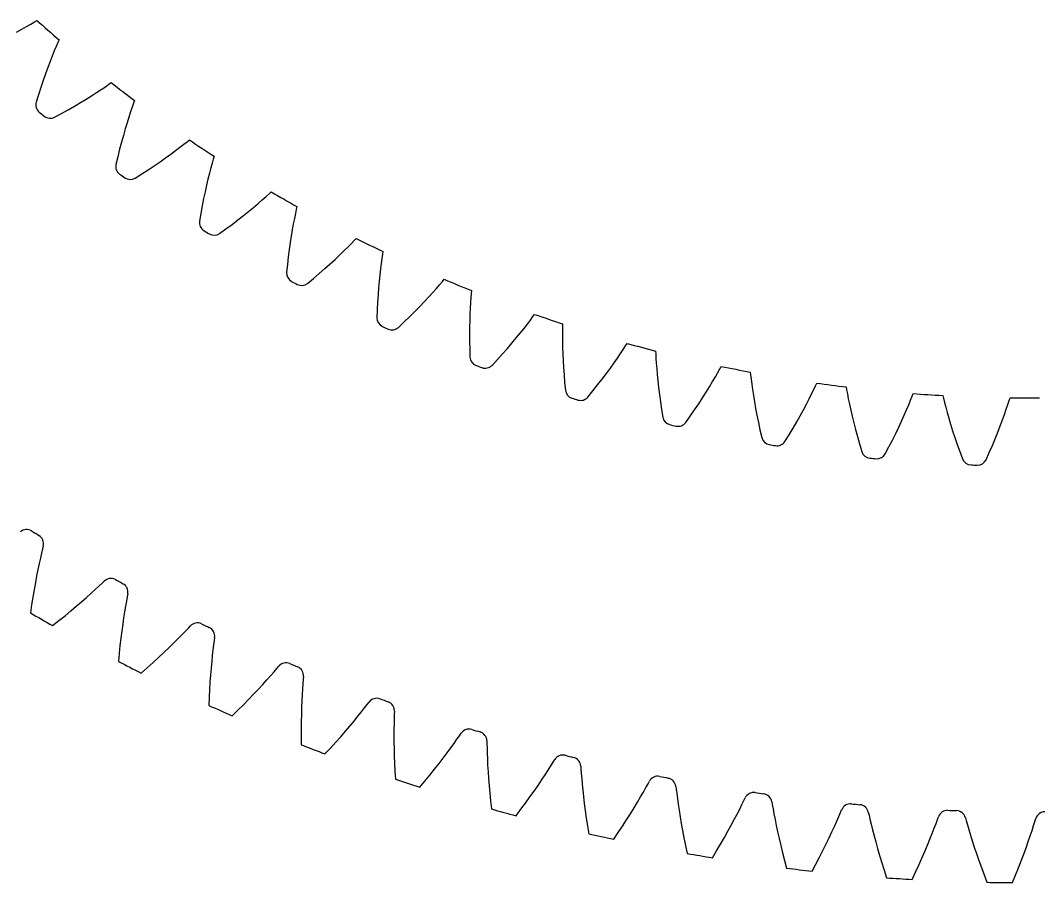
# Model space of a CAD drawing. Header units: millimetres. Extents: x -62 to 62, y -62 to 62.
# Drawn here: x -31.92 to 0.47, y -62.5 to -35.09 of the extents above; entities that cross this region are included whole.
import ezdxf

# ---------------------------------------------------------------- set-up
doc = ezdxf.new("R2010")
doc.units = ezdxf.units.MM

msp = doc.modelspace()

# ---------------------------------------------------------------- linework, layer by layer
at = {"layer": 'thin_ring_external'}
for p, q in [((-31.196285, -51.795581), (-31.217501, -51.887992)), ((-31.249624, -52.022434), (-31.285977, -52.180218)), ((-31.217501, -51.887992), (-31.249624, -52.022434)), ((-31.324753, -52.355703), (-31.364882, -52.545926)), ((-31.285977, -52.180218), (-31.324753, -52.355703)), ((-31.405616, -52.749025), (-31.446385, -52.963708)), ((-31.364882, -52.545926), (-31.405616, -52.749025)), ((-31.446385, -52.963708), (-31.486726, -53.18902)), ((-29.546406, -53.184559), (-29.427938, -53.074185)), ((-29.427938, -53.074185), (-29.327569, -52.979145)), ((-29.327569, -52.979145), (-29.258146, -52.914565)), ((-31.526257, -53.424224), (-31.564647, -53.668731)), ((-31.486726, -53.18902), (-31.526257, -53.424224)), ((-29.979188, -53.572574), (-29.823666, -53.435748)), ((-29.823666, -53.435748), (-29.678992, -53.305883)), ((-29.678992, -53.305883), (-29.546406, -53.184559)), ((-28.527348, -53.414291), (-28.552564, -53.550198)), ((-28.510878, -53.320917), (-28.527348, -53.414291)), ((-31.564647, -53.668731), (-31.601606, -53.922059)), ((-30.319679, -53.862815), (-30.144724, -53.715222)), ((-30.144724, -53.715222), (-29.979188, -53.572574)), ((-28.580813, -53.709632), (-28.610578, -53.886868)), ((-28.552564, -53.550198), (-28.580813, -53.709632)), ((-30.696161, -54.170152), (-30.503606, -54.014651)), ((-30.503606, -54.014651), (-30.319679, -53.862815)), ((-28.640942, -54.078892), (-28.671253, -54.283806)), ((-28.610578, -53.886868), (-28.640942, -54.078892)), ((-30.89707, -54.328823), (-30.696161, -54.170152)), ((-28.671253, -54.283806), (-28.701006, -54.500291)), ((-26.679551, -54.507561), (-26.584166, -54.40752)), ((-26.584166, -54.40752), (-26.518132, -54.339479)), ((-28.729791, -54.727368), (-28.75726, -54.964284)), ((-28.701006, -54.500291), (-28.729791, -54.727368)), ((-26.918448, -54.751775), (-26.792229, -54.62384)), ((-26.792229, -54.62384), (-26.679551, -54.507561)), ((-25.751089, -54.707145), (-25.76277, -54.801239)), ((-28.75726, -54.964284), (-28.783115, -55.210433)), ((-27.362671, -55.184361), (-27.204634, -55.033447)), ((-27.204634, -55.033447), (-27.056302, -54.888858)), ((-27.056302, -54.888858), (-26.918448, -54.751775)), ((-25.781014, -54.938256), (-25.801085, -55.098924)), ((-25.76277, -54.801239), (-25.781014, -54.938256)), ((-28.783115, -55.210433), (-28.807091, -55.465318)), ((-27.705796, -55.501725), (-27.529861, -55.340695)), ((-27.529861, -55.340695), (-27.362671, -55.184361)), ((-25.821762, -55.277449), (-25.842281, -55.470773)), ((-25.801085, -55.098924), (-25.821762, -55.277449)), ((-28.082705, -55.835577), (-27.89016, -55.666854)), ((-27.89016, -55.666854), (-27.705796, -55.501725)), ((-25.86209, -55.676967), (-25.88075, -55.894689)), ((-25.842281, -55.470773), (-25.86209, -55.676967)), ((-23.861561, -55.798733), (-23.771408, -55.693952)), ((-23.771408, -55.693952), (-23.708934, -55.622628)), ((-25.88075, -55.894689), (-25.897903, -56.12294)), ((-24.087676, -56.054827), (-23.968154, -55.920614)), ((-23.968154, -55.920614), (-23.861561, -55.798733)), ((-22.924119, -55.950649), (-22.93098, -56.045216)), ((-25.897903, -56.12294), (-25.913239, -56.360949)), ((-24.509232, -56.50953), (-24.359107, -56.350744)), ((-24.359107, -56.350744), (-24.218351, -56.198769)), ((-24.218351, -56.198769), (-24.087676, -56.054827)), ((-22.954045, -56.34447), (-22.965579, -56.523817)), ((-22.942204, -56.182986), (-22.954045, -56.34447)), ((-22.93098, -56.045216), (-22.942204, -56.182986)), ((-25.926492, -56.608097), (-25.937422, -56.863874)), ((-25.913239, -56.360949), (-25.926492, -56.608097)), ((-24.835704, -56.844), (-24.668221, -56.674197)), ((-24.668221, -56.674197), (-24.509232, -56.50953)), ((-22.965579, -56.523817), (-22.976201, -56.717937)), ((-25.011396, -57.018328), (-24.835704, -56.844)), ((-22.985455, -56.924874), (-22.992974, -57.143264)), ((-22.976201, -56.717937), (-22.985455, -56.924874)), ((-21.08155, -57.071497), (-20.981318, -56.944332)), ((-20.981318, -56.944332), (-20.896633, -56.835084)), ((-20.896633, -56.835084), (-20.837883, -56.760664)), ((-25.195075, -57.196663), (-25.011396, -57.018328)), ((-22.992974, -57.143264), (-22.99845, -57.372093)), ((-21.317217, -57.362064), (-21.194062, -57.211637)), ((-21.194062, -57.211637), (-21.08155, -57.071497)), ((-20.043541, -57.281141), (-20.047121, -57.443019)), ((-20.039366, -57.142978), (-20.043541, -57.281141)), ((-20.037342, -57.048183), (-20.039366, -57.142978)), ((-23.001613, -57.610575), (-23.002229, -57.858077)), ((-22.99845, -57.372093), (-23.001613, -57.610575)), ((-21.59185, -57.687273), (-21.450029, -57.521028)), ((-21.450029, -57.521028), (-21.317217, -57.362064)), ((-20.049482, -57.622721), (-20.050178, -57.81713)), ((-20.047121, -57.443019), (-20.049482, -57.622721)), ((-23.002229, -57.858077), (-23.000085, -58.114078)), ((-21.900819, -58.037976), (-21.742225, -57.859843)), ((-21.742225, -57.859843), (-21.59185, -57.687273)), ((-20.050178, -57.81713), (-20.048854, -58.024269)), ((-18.139945, -58.073487), (-18.046338, -57.94137)), ((-18.046338, -57.94137), (-17.967342, -57.827941)), ((-17.967342, -57.827941), (-17.912468, -57.750618)), ((-22.241714, -58.408528), (-22.06738, -58.221047)), ((-22.06738, -58.221047), (-21.900819, -58.037976)), ((-20.048854, -58.024269), (-20.045212, -58.242758)), ((-20.045212, -58.242758), (-20.038996, -58.471569)), ((-18.360468, -58.375709), (-18.245156, -58.219189)), ((-18.245156, -58.219189), (-18.139945, -58.073487)), ((-17.098291, -57.996886), (-17.095472, -58.09166)), ((-17.095472, -58.09166), (-17.092586, -58.229856)), ((-17.092586, -58.229856), (-17.087896, -58.391706)), ((-20.038996, -58.471569), (-20.029979, -58.709901)), ((-18.618139, -58.714516), (-18.484991, -58.541246)), ((-18.484991, -58.541246), (-18.360468, -58.375709)), ((-17.087896, -58.391706), (-17.081078, -58.571294)), ((-17.081078, -58.571294), (-17.071847, -58.765485)), ((-14.991175, -58.66993), (-14.940321, -58.589906)), ((-20.029979, -58.709901), (-20.017956, -58.957112)), ((-18.908797, -59.080538), (-18.759506, -58.894539)), ((-18.759506, -58.894539), (-18.618139, -58.714516)), ((-17.071847, -58.765485), (-17.059948, -58.972286)), ((-15.248649, -59.074854), (-15.151016, -58.923969)), ((-15.151016, -58.923969), (-15.064277, -58.787246)), ((-15.064277, -58.787246), (-14.991175, -58.66993)), ((-14.114632, -58.794281), (-14.106977, -58.888787)), ((-14.106977, -58.888787), (-14.097039, -59.026657)), ((-20.017956, -58.957112), (-20.002743, -59.21267)), ((-19.230327, -59.468013), (-19.065793, -59.271875)), ((-19.065793, -59.271875), (-18.908797, -59.080538)), ((-17.059948, -58.972286), (-17.045155, -59.190304)), ((-17.045155, -59.190304), (-17.027264, -59.418499)), ((-15.471727, -59.408737), (-15.35582, -59.237057)), ((-15.35582, -59.237057), (-15.248649, -59.074854)), ((-14.097039, -59.026657), (-14.084091, -59.188055)), ((-14.084091, -59.188055), (-14.068112, -59.367061)), ((-17.027264, -59.418499), (-17.006088, -59.65606)), ((-15.727845, -59.775586), (-15.595854, -59.588579)), ((-15.595854, -59.588579), (-15.471727, -59.408737)), ((-14.068112, -59.367061), (-14.048977, -59.560527)), ((-14.048977, -59.560527), (-14.026534, -59.766452)), ((-12.12256, -59.620726), (-12.042915, -59.479752)), ((-12.042915, -59.479752), (-11.975899, -59.358857)), ((-11.975899, -59.358857), (-11.929197, -59.276341)), ((-11.094149, -59.438289), (-11.081679, -59.532281)), ((-11.081679, -59.532281), (-11.064714, -59.669463)), ((-17.006088, -59.65606), (-16.981459, -59.902335)), ((-16.981459, -59.902335), (-16.953217, -60.156782)), ((-15.867444, -59.968965), (-15.727845, -59.775586)), ((-14.026534, -59.766452), (-14.000628, -59.98343)), ((-12.31111, -59.943863), (-12.212361, -59.7764)), ((-12.212361, -59.7764), (-12.12256, -59.620726)), ((-11.064714, -59.669463), (-11.043542, -59.82999)), ((-11.043542, -59.82999), (-11.018444, -60.007946)), ((-8.990134, -60.017082), (-8.929378, -59.892923)), ((-8.929378, -59.892923), (-8.886951, -59.80813)), ((-16.16877, -60.372352), (-16.014466, -60.168069)), ((-16.014466, -60.168069), (-15.867444, -59.968965)), ((-14.000628, -59.98343), (-13.971109, -60.210413)), ((-13.971109, -60.210413), (-13.937831, -60.446583)), ((-12.532882, -60.307183), (-12.4181, -60.121237)), ((-12.4181, -60.121237), (-12.31111, -59.943863)), ((-11.018444, -60.007946), (-10.989455, -60.200183)), ((-10.989455, -60.200183), (-10.956527, -60.404693)), ((-9.144213, -60.321995), (-9.062477, -60.16194)), ((-9.062477, -60.16194), (-8.990134, -60.017082)), ((-8.044723, -59.927229), (-8.02747, -60.020462)), ((-8.02747, -60.020462), (-8.003522, -60.156598)), ((-8.003522, -60.156598), (-7.974181, -60.315835)), ((-5.859562, -60.270736), (-5.82152, -60.183887)), ((-13.937831, -60.446583), (-13.900659, -60.691279)), ((-12.784695, -60.70094), (-12.655152, -60.500685)), ((-12.655152, -60.500685), (-12.532882, -60.307183)), ((-10.956527, -60.404693), (-10.919576, -60.620065)), ((-9.332075, -60.676888), (-9.234281, -60.494282)), ((-9.234281, -60.494282), (-9.144213, -60.321995)), ((-7.974181, -60.315835), (-7.940029, -60.492278)), ((-7.940029, -60.492278), (-7.901263, -60.682783)), ((-6.052208, -60.710217), (-5.978751, -60.546197)), ((-5.978751, -60.546197), (-5.913899, -60.397835)), ((-5.913899, -60.397835), (-5.859562, -60.270736)), ((-4.974309, -60.259826), (-4.952318, -60.352056)), ((-4.952318, -60.352056), (-4.921451, -60.486792)), ((-4.921451, -60.486792), (-4.884017, -60.644322)), ((-2.822235, -60.621017), (-2.774459, -60.491309)), ((-2.774459, -60.491309), (-2.740901, -60.402631)), ((-1.890918, -60.435211), (-1.864246, -60.526198)), ((-1.864246, -60.526198), (-1.826539, -60.659183)), ((0.276791, -60.686045), (0.317882, -60.554067)), ((0.317882, -60.554067), (0.346869, -60.463791)), ((-13.900659, -60.691279), (-13.859461, -60.943952)), ((-12.921359, -60.907291), (-12.784695, -60.70094)), ((-10.919576, -60.620065), (-10.878505, -60.845245)), ((-10.878505, -60.845245), (-10.833212, -61.079408)), ((-9.549443, -61.067945), (-9.437213, -60.868452)), ((-9.437213, -60.868452), (-9.332075, -60.676888)), ((-7.901263, -60.682783), (-7.857935, -60.885345)), ((-7.857935, -60.885345), (-7.810035, -61.09855)), ((-6.221704, -61.07424), (-6.133362, -60.886879)), ((-6.133362, -60.886879), (-6.052208, -60.710217)), ((-4.884017, -60.644322), (-4.8409, -60.818792)), ((-4.8409, -60.818792), (-4.792457, -61.007069)), ((-2.944413, -60.940054), (-2.879427, -60.772497)), ((-2.879427, -60.772497), (-2.822235, -60.621017)), ((-1.826539, -60.659183), (-1.781111, -60.814596)), ((-1.781111, -60.814596), (-1.729142, -60.986636)), ((0.171063, -61.010904), (0.227409, -60.840248)), ((0.227409, -60.840248), (0.276791, -60.686045)), ((-13.06503, -61.119187), (-12.921359, -60.907291)), ((-10.833212, -61.079408), (-10.783593, -61.321886)), ((-9.668592, -61.274553), (-9.549443, -61.067945)), ((-7.810035, -61.09855), (-7.75752, -61.321339)), ((-6.316924, -61.270922), (-6.221704, -61.07424)), ((-4.792457, -61.007069), (-4.738843, -61.207154)), ((-4.738843, -61.207154), (-4.680119, -61.417635)), ((-3.095101, -61.312256), (-3.016441, -61.120629)), ((-3.016441, -61.120629), (-2.944413, -60.940054)), ((-1.729142, -60.986636), (-1.671148, -61.172195)), ((-1.671148, -61.172195), (-1.607388, -61.369281)), ((0.039576, -61.390315), (0.108349, -61.194922)), ((0.108349, -61.194922), (0.171063, -61.010904)), ((-10.783593, -61.321886), (-10.729548, -61.572127)), ((-9.927206, -61.706568), (-9.794541, -61.487613)), ((-9.794541, -61.487613), (-9.668592, -61.274553)), ((-7.75752, -61.321339), (-7.700329, -61.552884)), ((-6.527265, -61.688308), (-6.418821, -61.475885)), ((-6.418821, -61.475885), (-6.316924, -61.270922)), ((-4.680119, -61.417635), (-4.616297, -61.637452)), ((-3.271453, -61.723442), (-3.180154, -61.513544)), ((-3.180154, -61.513544), (-3.095101, -61.312256)), ((-1.607388, -61.369281), (-1.537993, -61.576489)), ((-0.035087, -61.595683), (0.039576, -61.390315)), ((-7.700329, -61.552884), (-7.638395, -61.792512)), ((-7.638395, -61.792512), (-7.571642, -62.039667)), ((-6.642171, -61.907521), (-6.527265, -61.688308)), ((-4.616297, -61.637452), (-4.547358, -61.865775)), ((-4.547358, -61.865775), (-4.473269, -62.101928)), ((-3.368909, -61.941125), (-3.271453, -61.723442)), ((-1.537993, -61.576489), (-1.46303, -61.792761)), ((-1.46303, -61.792761), (-1.382523, -62.017265)), ((-0.201764, -62.032345), (-0.115549, -61.80997)), ((-0.115549, -61.80997), (-0.035087, -61.595683)), ((-6.763482, -62.132965), (-6.642171, -61.907521)), ((-4.473269, -62.101928), (-4.393983, -62.345352)), ((-3.582114, -62.397263), (-3.472471, -62.16592)), ((-3.472471, -62.16592), (-3.368909, -61.941125)), ((-1.382523, -62.017265), (-1.296472, -62.249328)), ((-0.293713, -62.262134), (-0.201764, -62.032345)), ((-1.296472, -62.249328), (-1.204861, -62.488385)), ((-0.3914, -62.498774), (-0.293713, -62.262134))]:
    msp.add_line(p, q, dxfattribs=at)
for centre, radius, start, end in [((-31.721995, -51.575358), 0.3, 58.405945, 131.767905), ((0, 0), 60.25, 238.405945, 238.667226), ((-31.486472, -51.71948), 0.3, 345.305266, 58.667226), ((-29.047147, -53.127824), 0.3, 61.332774, 134.694734), ((0, 0), 60.25, 241.332774, 241.594055), ((-28.804572, -53.259733), 0.3, 348.232095, 61.594055), ((0, 0), 62.5, 239.627104, 240.372896), ((-26.296519, -54.541687), 0.3, 64.259603, 137.621564), ((0, 0), 60.25, 244.259603, 244.520884), ((-26.047525, -54.661037), 0.3, 351.158924, 64.520884), ((0, 0), 62.5, 242.553933, 243.299726), ((-23.477286, -55.813256), 0.3, 67.186433, 140.548393), ((0, 0), 60.25, 247.186433, 247.447714), ((-23.222522, -55.919737), 0.3, 354.085753, 67.447714), ((-20.596803, -56.939215), 0.3, 70.113262, 143.475222), ((0, 0), 60.25, 250.113262, 250.374543), ((0, 0), 62.5, 245.480762, 246.226555), ((-20.336935, -57.032548), 0.3, 357.012583, 70.374543), ((-17.662585, -57.916626), 0.3, 73.040091, 146.402051), ((0, 0), 60.25, 253.040091, 253.301372), ((-17.398291, -57.996569), 0.3, 359.939412, 73.301372), ((0, 0), 62.5, 248.407592, 249.153384), ((-14.682288, -58.742939), 0.3, 75.966921, 149.328881), ((0, 0), 60.25, 255.966921, 256.228201), ((-14.414256, -58.809283), 0.3, 2.866241, 76.228201), ((0, 0), 62.5, 251.334421, 252.080213), ((-11.663687, -59.415999), 0.3, 78.89375, 152.25571), ((0, 0), 60.25, 258.89375, 259.155031), ((-11.392617, -59.46857), 0.3, 5.793071, 79.155031), ((-8.614656, -59.934049), 0.3, 81.820579, 155.182539), ((0, 0), 60.25, 261.820579, 262.08186), ((-8.341255, -59.97271), 0.3, 8.7199, 82.08186), ((0, 0), 62.5, 254.26125, 255.007043), ((-5.54315, -60.295738), 0.3, 84.747408, 158.109368), ((0, 0), 60.25, 264.747408, 265.008689), ((-5.268132, -60.320389), 0.3, 11.646729, 85.008689), ((-2.457183, -60.500122), 0.3, 87.674238, 161.036198), ((0, 0), 60.25, 267.674238, 267.935518), ((-2.181266, -60.510698), 0.3, 14.573558, 87.935518), ((0.635194, -60.546668), 0.3, 90.601067, 163.963027), ((0, 0), 62.5, 257.188079, 257.933872), ((0, 0), 62.5, 260.114909, 260.860701), ((0, 0), 62.5, 263.041738, 263.78753), ((0, 0), 62.5, 265.968567, 266.71436), ((0, 0), 62.5, 268.895396, 269.641189)]:
    msp.add_arc(centre, radius, start, end, dxfattribs=at)
at = {"layer": 'thin_ring_internal'}
for p, q in [((-31.879874, -35.372654), (-31.727612, -35.286134)), ((-31.727612, -35.286134), (-31.591409, -35.206695)), ((-31.591409, -35.206695), (-31.475903, -35.137733)), ((-31.475903, -35.137733), (-31.39748, -35.090038)), ((-32.04581, -35.464339), (-31.879874, -35.372654)), ((-30.781991, -35.916536), (-30.842972, -36.061942)), ((-30.728695, -35.793016), (-30.781991, -35.916536)), ((-30.691644, -35.709039), (-30.728695, -35.793016)), ((-30.908877, -36.224195), (-30.978119, -36.400679)), ((-30.842972, -36.061942), (-30.908877, -36.224195)), ((-31.049619, -36.589766), (-31.122569, -36.790339)), ((-30.978119, -36.400679), (-31.049619, -36.589766)), ((-31.122569, -36.790339), (-31.19633, -37.00158)), ((-31.270379, -37.222861), (-31.344271, -37.453686)), ((-31.19633, -37.00158), (-31.270379, -37.222861)), ((-29.351857, -37.285669), (-29.221141, -37.197492)), ((-29.221141, -37.197492), (-29.110393, -37.121123)), ((-29.110393, -37.121123), (-29.035257, -37.068401)), ((-31.344271, -37.453686), (-31.418439, -37.692964)), ((-29.829224, -37.591318), (-29.657719, -37.484304)), ((-29.657719, -37.484304), (-29.498135, -37.381962)), ((-29.498135, -37.381962), (-29.351857, -37.285669)), ((-30.407086, -37.931348), (-30.204503, -37.815552)), ((-30.204503, -37.815552), (-30.011711, -37.701996)), ((-30.011711, -37.701996), (-29.829224, -37.591318)), ((-28.36703, -37.852874), (-28.418371, -38.001958)), ((-28.321927, -37.726134), (-28.36703, -37.852874)), ((-28.290448, -37.639913), (-28.321927, -37.726134)), ((-30.839271, -38.168275), (-30.61906, -38.048851)), ((-30.61906, -38.048851), (-30.407086, -37.931348)), ((-28.473523, -38.168174), (-28.531075, -38.348808)), ((-28.418371, -38.001958), (-28.473523, -38.168174)), ((-28.590054, -38.542167), (-28.649729, -38.747082)), ((-28.531075, -38.348808), (-28.590054, -38.542167)), ((-28.649729, -38.747082), (-28.709518, -38.962694)), ((-28.768936, -39.188345), (-28.827572, -39.423508)), ((-28.709518, -38.962694), (-28.768936, -39.188345)), ((-26.99008, -39.231194), (-26.850413, -39.125541)), ((-26.850413, -39.125541), (-26.725744, -39.029003)), ((-26.725744, -39.029003), (-26.620227, -38.945554)), ((-26.620227, -38.945554), (-26.548701, -38.888031)), ((-28.827572, -39.423508), (-28.885932, -39.667125)), ((-27.481625, -39.584133), (-27.306767, -39.461757)), ((-27.306767, -39.461757), (-27.142629, -39.343755)), ((-27.142629, -39.343755), (-26.99008, -39.231194)), ((-25.79388, -39.497702), (-25.830598, -39.627121)), ((-25.768108, -39.409607), (-25.79388, -39.497702)), ((-28.064988, -39.969968), (-27.861153, -39.838852)), ((-27.861153, -39.838852), (-27.666577, -39.710055)), ((-27.666577, -39.710055), (-27.481625, -39.584133)), ((-25.872078, -39.779243), (-25.916241, -39.94871)), ((-25.830598, -39.627121), (-25.872078, -39.779243)), ((-28.276917, -40.103539), (-28.064988, -39.969968)), ((-25.961855, -40.132722), (-26.008062, -40.329524)), ((-25.916241, -39.94871), (-25.961855, -40.132722)), ((-26.008062, -40.329524), (-26.054208, -40.537903)), ((-26.099766, -40.756964), (-26.144299, -40.986018)), ((-26.054208, -40.537903), (-26.099766, -40.756964)), ((-24.366449, -40.912433), (-24.233991, -40.797871)), ((-24.233991, -40.797871), (-24.115903, -40.693387)), ((-24.115903, -40.693387), (-24.01607, -40.603215)), ((-24.01607, -40.603215), (-23.948459, -40.541137)), ((-26.144299, -40.986018), (-26.187429, -41.224512)), ((-24.667379, -41.163215), (-24.51131, -41.034729)), ((-24.51131, -41.034729), (-24.366449, -40.912433)), ((-23.15538, -41.100135), (-23.183555, -41.231678)), ((-23.135425, -41.010543), (-23.15538, -41.100135)), ((-26.187429, -41.224512), (-26.229731, -41.471425)), ((-25.195915, -41.575761), (-25.010179, -41.434513)), ((-25.010179, -41.434513), (-24.833859, -41.296765)), ((-24.833859, -41.296765), (-24.667379, -41.163215)), ((-23.214997, -41.386188), (-23.247982, -41.55818)), ((-23.183555, -41.231678), (-23.214997, -41.386188)), ((-25.593477, -41.867073), (-25.390738, -41.719927)), ((-25.390738, -41.719927), (-25.195915, -41.575761)), ((-23.281463, -41.744782), (-23.3147, -41.944184)), ((-23.247982, -41.55818), (-23.281463, -41.744782)), ((-23.3147, -41.944184), (-23.347118, -42.155135)), ((-21.402795, -42.183514), (-21.309073, -42.087007)), ((-21.309073, -42.087007), (-21.245667, -42.02064)), ((-23.378251, -42.376707), (-23.407708, -42.608183)), ((-23.347118, -42.155135), (-23.378251, -42.376707)), ((-21.775029, -42.549987), (-21.638478, -42.418478)), ((-21.638478, -42.418478), (-21.513796, -42.295499)), ((-21.513796, -42.295499), (-21.402795, -42.183514)), ((-23.407708, -42.608183), (-23.435148, -42.848987)), ((-22.07975, -42.832557), (-21.922361, -42.688405)), ((-21.922361, -42.688405), (-21.775029, -42.549987)), ((-20.437236, -42.659675), (-20.458506, -42.81591)), ((-20.417726, -42.52657), (-20.437236, -42.659675)), ((-20.403673, -42.435865), (-20.417726, -42.52657)), ((-23.435148, -42.848987), (-23.46121, -43.098138)), ((-22.422783, -43.134636), (-22.246683, -42.981543)), ((-22.246683, -42.981543), (-22.07975, -42.832557)), ((-20.480171, -42.989692), (-20.501377, -43.178083)), ((-20.458506, -42.81591), (-20.480171, -42.989692)), ((-22.800442, -43.451326), (-22.60776, -43.291235)), ((-22.60776, -43.291235), (-22.422783, -43.134636)), ((-20.5215, -43.379233), (-20.540052, -43.591852)), ((-20.501377, -43.178083), (-20.5215, -43.379233)), ((-18.598036, -43.493006), (-18.510827, -43.390575)), ((-18.510827, -43.390575), (-18.451897, -43.320203)), ((-20.540052, -43.591852), (-20.556628, -43.814986)), ((-18.817847, -43.742881), (-18.701475, -43.61201)), ((-18.701475, -43.61201), (-18.598036, -43.493006)), ((-17.584548, -43.679471), (-17.592639, -43.770901)), ((-20.570882, -44.047892), (-20.582513, -44.289976)), ((-20.556628, -43.814986), (-20.570882, -44.047892)), ((-19.231092, -44.184934), (-19.083469, -44.030797)), ((-19.083469, -44.030797), (-18.945505, -43.88304)), ((-18.945505, -43.88304), (-18.817847, -43.742881)), ((-17.603402, -43.904997), (-17.614408, -44.062288)), ((-17.592639, -43.770901), (-17.603402, -43.904997)), ((-20.582513, -44.289976), (-20.592225, -44.540298)), ((-19.553634, -44.508801), (-19.387924, -44.344519)), ((-19.387924, -44.344519), (-19.231092, -44.184934)), ((-17.624661, -44.237115), (-17.6335, -44.42649)), ((-17.614408, -44.062288), (-17.624661, -44.237115)), ((-19.909771, -44.849514), (-19.727973, -44.677164)), ((-19.727973, -44.677164), (-19.553634, -44.508801)), ((-17.640425, -44.628525), (-17.645031, -44.841902)), ((-17.6335, -44.42649), (-17.640425, -44.628525)), ((-15.809072, -44.741769), (-15.713637, -44.616254)), ((-15.713637, -44.616254), (-15.633314, -44.508338)), ((-15.633314, -44.508338), (-15.579113, -44.434263)), ((-17.645031, -44.841902), (-17.646977, -45.065642)), ((-16.034853, -45.028178), (-15.916635, -44.87997)), ((-15.916635, -44.87997), (-15.809072, -44.741769)), ((-14.694188, -44.96231), (-14.694883, -45.119985)), ((-14.692218, -44.827798), (-14.694188, -44.96231)), ((-14.690124, -44.736034), (-14.692218, -44.827798)), ((-17.646977, -45.065642), (-17.645968, -45.298983)), ((-17.645968, -45.298983), (-17.641742, -45.541309)), ((-16.300084, -45.348105), (-16.162858, -45.184642)), ((-16.162858, -45.184642), (-16.034853, -45.028178)), ((-14.694883, -45.119985), (-14.693679, -45.295108)), ((-14.693679, -45.295108), (-14.690114, -45.484655)), ((-17.641742, -45.541309), (-17.635061, -45.79173)), ((-16.600754, -45.692373), (-16.446143, -45.517604)), ((-16.446143, -45.517604), (-16.300084, -45.348105)), ((-14.690114, -45.484655), (-14.68381, -45.686711)), ((-12.848972, -45.679936), (-12.76195, -45.548448)), ((-12.76195, -45.548448), (-12.688857, -45.43551)), ((-12.688857, -45.43551), (-12.639617, -45.358049)), ((-11.732795, -45.601031), (-11.728882, -45.692735)), ((-16.933845, -46.055649), (-16.763708, -45.871777)), ((-16.763708, -45.871777), (-16.600754, -45.692373)), ((-14.68381, -45.686711), (-14.674451, -45.899933)), ((-14.674451, -45.899933), (-14.66176, -46.123321)), ((-13.173035, -46.145), (-13.055537, -45.980499)), ((-13.055537, -45.980499), (-12.947266, -45.824877)), ((-12.947266, -45.824877), (-12.848972, -45.679936)), ((-11.728882, -45.692735), (-11.722051, -45.827088)), ((-11.722051, -45.827088), (-11.712432, -45.984471)), ((-11.712432, -45.984471), (-11.699777, -46.15914)), ((-14.66176, -46.123321), (-14.645491, -46.356096)), ((-13.433937, -46.495777), (-13.299276, -46.317087)), ((-13.299276, -46.317087), (-13.173035, -46.145)), ((-11.699777, -46.15914), (-11.683822, -46.348049)), ((-9.833851, -46.422494), (-9.755615, -46.285597)), ((-9.755615, -46.285597), (-9.690065, -46.16812)), ((-9.690065, -46.16812), (-9.645996, -46.087604)), ((-8.725224, -46.270757), (-8.715322, -46.362009)), ((-14.645491, -46.356096), (-14.625425, -46.597627)), ((-14.625425, -46.597627), (-14.60238, -46.847074)), ((-13.576786, -46.680284), (-13.433937, -46.495777)), ((-11.683822, -46.348049), (-11.664317, -46.549259)), ((-11.664317, -46.549259), (-11.641032, -46.761412)), ((-10.020316, -46.735924), (-9.922454, -46.573554)), ((-9.922454, -46.573554), (-9.833851, -46.422494)), ((-8.715322, -46.362009), (-8.699718, -46.495628)), ((-8.699718, -46.495628), (-8.679826, -46.652044)), ((-6.649778, -46.703032), (-6.61107, -46.619806)), ((-13.885404, -47.064566), (-13.727658, -46.869961)), ((-13.727658, -46.869961), (-13.576786, -46.680284)), ((-11.641032, -46.761412), (-11.613758, -46.983492)), ((-10.241519, -47.087733), (-10.126803, -46.907757)), ((-10.126803, -46.907757), (-10.020316, -46.735924)), ((-8.679826, -46.652044), (-8.655775, -46.825512)), ((-8.655775, -46.825512), (-8.627499, -47.012973)), ((-6.855153, -47.122796), (-6.776619, -46.966265)), ((-6.776619, -46.966265), (-6.707505, -46.824544)), ((-6.707505, -46.824544), (-6.649778, -46.703032)), ((-5.68029, -46.742345), (-5.664442, -46.832754)), ((-5.664442, -46.832754), (-5.640132, -46.965066)), ((-5.640132, -46.965066), (-5.610052, -47.119846)), ((-3.581016, -47.037953), (-3.547834, -46.952374)), ((-11.613758, -46.983492), (-11.5823, -47.214705)), ((-11.5823, -47.214705), (-11.54648, -47.454406)), ((-10.49468, -47.468302), (-10.364204, -47.274847)), ((-10.364204, -47.274847), (-10.241519, -47.087733)), ((-8.627499, -47.012973), (-8.594876, -47.212476)), ((-8.594876, -47.212476), (-8.557765, -47.422653)), ((-6.942186, -47.291219), (-6.855153, -47.122796)), ((-5.610052, -47.119846), (-5.574707, -47.29137)), ((-3.690369, -47.308919), (-3.630672, -47.16298)), ((-3.630672, -47.16298), (-3.581016, -47.037953)), ((-2.611033, -47.013775), (-2.589305, -47.102953)), ((-2.589305, -47.102953), (-2.556393, -47.233392)), ((-2.556393, -47.233392), (-2.516255, -47.385874)), ((-0.538292, -47.299458), (-0.49692, -47.171451)), ((-0.49692, -47.171451), (-0.469406, -47.083885)), ((-11.54648, -47.454406), (-11.50717, -47.701812)), ((-10.632824, -47.667441), (-10.49468, -47.468302)), ((-8.557765, -47.422653), (-8.516025, -47.642473)), ((-7.139906, -47.656742), (-7.037206, -47.469649)), ((-7.037206, -47.469649), (-6.942186, -47.291219)), ((-5.574707, -47.29137), (-5.534231, -47.47658)), ((-5.534231, -47.47658), (-5.48863, -47.673523)), ((-3.834329, -47.644005), (-3.758498, -47.470251)), ((-3.758498, -47.470251), (-3.690369, -47.308919)), ((-2.516255, -47.385874), (-2.469768, -47.554719)), ((-2.469768, -47.554719), (-2.417265, -47.736885)), ((-0.710052, -47.792773), (-0.645748, -47.614431)), ((-0.645748, -47.614431), (-0.588316, -47.448988)), ((-0.588316, -47.448988), (-0.538292, -47.299458)), ((-10.777505, -47.871946), (-10.632824, -47.667441)), ((-8.516025, -47.642473), (-8.469512, -47.871133)), ((-8.469512, -47.871133), (-8.418092, -48.107979)), ((-7.367635, -48.053054), (-7.250091, -47.85148)), ((-7.250091, -47.85148), (-7.139906, -47.656742)), ((-5.48863, -47.673523), (-5.437853, -47.880822)), ((-5.437853, -47.880822), (-5.381824, -48.097442)), ((-4.007719, -48.021678), (-3.917476, -47.828268)), ((-3.917476, -47.828268), (-3.834329, -47.644005)), ((-2.417265, -47.736885), (-2.358881, -47.930424)), ((-2.358881, -47.930424), (-2.294654, -48.133958)), ((-0.78097, -47.982079), (-0.710052, -47.792773)), ((-8.418092, -48.107979), (-8.362685, -48.352284)), ((-7.623454, -48.474331), (-7.492458, -48.260801)), ((-7.492458, -48.260801), (-7.367635, -48.053054)), ((-5.381824, -48.097442), (-5.320457, -48.32257)), ((-4.20904, -48.432035), (-4.104931, -48.223205)), ((-4.104931, -48.223205), (-4.007719, -48.021678)), ((-2.294654, -48.133958), (-2.224578, -48.34645)), ((-0.942194, -48.38843), (-0.85837, -48.180977)), ((-0.85837, -48.180977), (-0.78097, -47.982079)), ((-5.320457, -48.32257), (-5.253656, -48.555545)), ((-5.253656, -48.555545), (-5.182389, -48.795704)), ((-4.320009, -48.647501), (-4.20904, -48.432035)), ((-2.224578, -48.34645), (-2.148618, -48.567082)), ((-2.148618, -48.567082), (-2.066723, -48.79519)), ((-1.032422, -48.603622), (-0.942194, -48.38843)), ((-4.436759, -48.869142), (-4.320009, -48.647501)), ((-2.066723, -48.79519), (-1.979901, -49.030173)), ((-1.231065, -49.054687), (-1.12906, -48.825885)), ((-1.12906, -48.825885), (-1.032422, -48.603622))]:
    msp.add_line(p, q, dxfattribs=at)
for centre, radius, start, end in [((0, 0), 47.086224, 228.178805, 229.321195), ((0, 0), 47.086224, 231.928805, 233.071195), ((-31.130128, -37.775887), 0.3, 163.953867, 230.508951), ((0, 0), 49.25, 230.508951, 230.741049), ((-30.976848, -37.901681), 0.3, 230.741049, 297.296133), ((0, 0), 47.086224, 235.678805, 236.821195), ((-28.592814, -39.731014), 0.3, 167.703867, 234.258951), ((0, 0), 49.25, 234.258951, 234.491049), ((-28.431635, -39.846513), 0.3, 234.491049, 301.046133), ((0, 0), 47.086224, 239.428805, 240.571195), ((-25.933062, -41.516006), 0.3, 171.453867, 238.008951), ((0, 0), 49.25, 238.008951, 238.241049), ((-25.764674, -41.620717), 0.3, 238.241049, 304.796133), ((0, 0), 47.086224, 243.178805, 244.321195), ((-23.162261, -43.123221), 0.3, 175.203867, 241.758951), ((0, 0), 49.25, 241.758951, 241.991049), ((0, 0), 47.086224, 246.928805, 248.071195), ((-22.987385, -43.216694), 0.3, 241.991049, 308.546133), ((-20.292275, -44.545775), 0.3, 178.953867, 245.508951), ((0, 0), 47.086224, 250.678805, 251.821195), ((0, 0), 49.25, 245.508951, 245.741049), ((-20.11166, -44.627611), 0.3, 245.741049, 312.296133), ((0, 0), 47.086224, 254.428805, 255.571195), ((-17.335395, -45.777577), 0.3, 182.703867, 249.258951), ((0, 0), 49.25, 249.258951, 249.491049), ((-17.149814, -45.847425), 0.3, 249.491049, 316.046133), ((0, 0), 47.086224, 258.178805, 259.321195), ((0, 0), 47.086224, 261.928805, 263.071195), ((-14.304282, -46.813353), 0.3, 186.453867, 253.008951), ((0, 0), 47.086224, 265.678805, 266.821195), ((0, 0), 49.25, 253.008951, 253.241049), ((-14.11453, -46.870914), 0.3, 253.241049, 319.796133), ((0, 0), 47.086224, 269.428805, 270.571195), ((-11.211915, -47.648667), 0.3, 190.203867, 256.758951), ((-11.018805, -47.693694), 0.3, 256.991049, 323.546133), ((0, 0), 49.25, 256.758951, 256.991049), ((-8.071538, -48.279942), 0.3, 193.953867, 260.508951), ((0, 0), 49.25, 260.508951, 260.741049), ((-7.875896, -48.312242), 0.3, 260.741049, 327.296133), ((-4.896597, -48.704475), 0.3, 197.703867, 264.258951), ((-4.699262, -48.72391), 0.3, 264.491049, 331.046133), ((0, 0), 49.25, 264.258951, 264.491049), ((-1.700688, -48.920447), 0.3, 201.453867, 268.008951), ((0, 0), 49.25, 268.008951, 268.241049), ((-1.502504, -48.926935), 0.3, 268.241049, 334.796133)]:
    msp.add_arc(centre, radius, start, end, dxfattribs=at)

doc.saveas('drawing.dxf')
